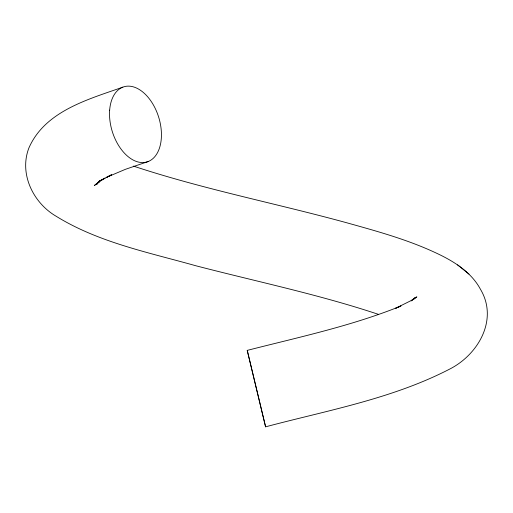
<?xml version="1.0" encoding="UTF-8"?>
<svg xmlns="http://www.w3.org/2000/svg" width="513" height="513" viewBox="0 0 513 513"><rect width="100%" height="100%" fill="white"/><g stroke="black" fill="none" stroke-linecap="round" stroke-linejoin="round"><path stroke-width="0.77" d="M99.195 182.173L99.997 180.788M99.317 181.076L96.489 184.629L99.342 181.564M413.574 299.445L415.594 297.258L411.163 300.887L416.845 296.88L410.99 300.65L395.683 308.236L400.961 306.037C351.405 326.044 298.867 337.188 247.234 350.385L265.593 426.829C327.531 410.368 392.022 398.832 449.439 369.219C478.148 354.797 498.655 319.573 480.418 289.217C471.075 271.794 453.28 260.957 435.826 252.864C407.393 239.545 376.972 231.216 346.814 222.796C275.847 203.334 203.366 189.278 133.438 166.103M99.208 181.557L94.321 185.571L99.041 181.871L105.011 178.152L99.439 181.051L111.558 174.753L106.896 177.171L125.448 169.309L148.135 161.544M122.819 87.165C88.14 99.387 45.08 111.064 28.94 147.866C18.878 173.67 33.133 202.834 56.122 216.236C98.458 242.412 148.366 252.383 195.729 265.728C256.718 281.586 318.605 294.424 378.459 314.366M457.577 264.868L468.978 274.083M247.234 350.385L265.593 426.829M109.654 110.148A39.309 24.284 72.7 0 0 146.045 162.185A39.309 24.284 72.7 0 0 150.726 100.728A39.309 24.284 72.7 0 0 109.654 110.148"/></g></svg>
